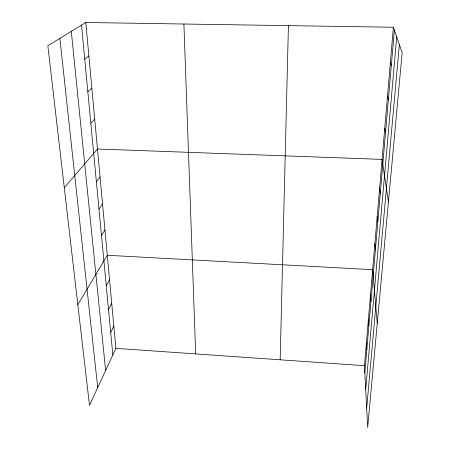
<?xml version="1.0" encoding="UTF-8"?>
<svg xmlns="http://www.w3.org/2000/svg" width="450" height="450" viewBox="0 0 450 450"><rect width="100%" height="100%" fill="white"/><g stroke="black" fill="none" stroke-linecap="round" stroke-linejoin="round"><path stroke-width="0.67" d="M280.164 359.809L288.428 25.628M393.384 27.247L402.159 52.622L367.684 427.5L364.438 365.687L393.384 27.247L85.787 22.5L47.841 45.731L89.494 405.343L115.881 348.345L85.787 22.5M364.815 372.814L394.369 30.094M365.698 389.638L396.72 36.894M366.671 408.189L399.358 44.527M110.7 332.572L113.833 326.177M108.506 309.471L111.718 303.3M106.239 285.609L109.536 279.675M77.828 304.656L107.28 255.268L372.651 269.685L377.252 323.488M101.475 235.44L104.951 230.046M98.966 209.047L102.544 203.951M96.373 181.727L100.052 176.957M64.288 187.729L97.47 149.001L382.084 159.412L388.446 201.769M90.81 123.159L94.708 119.138M87.829 91.738L91.851 88.149M84.724 59.085L88.875 55.958M115.881 348.345L364.438 365.687M390.386 62.303L391.298 65.7M387.512 95.957L388.356 99.866M384.744 128.306L385.521 132.683M379.598 188.488L380.261 193.674M377.196 216.523L377.814 222.058M59.884 38.357L97.706 387.596M71.291 31.376L105.621 370.496M374.884 243.568L375.457 249.429M81.501 25.121L112.826 354.943M370.496 294.907L370.98 301.337M368.409 319.292L368.854 325.969M366.39 342.872L366.801 349.779M183.898 24.013L195.683 353.914"/></g></svg>
